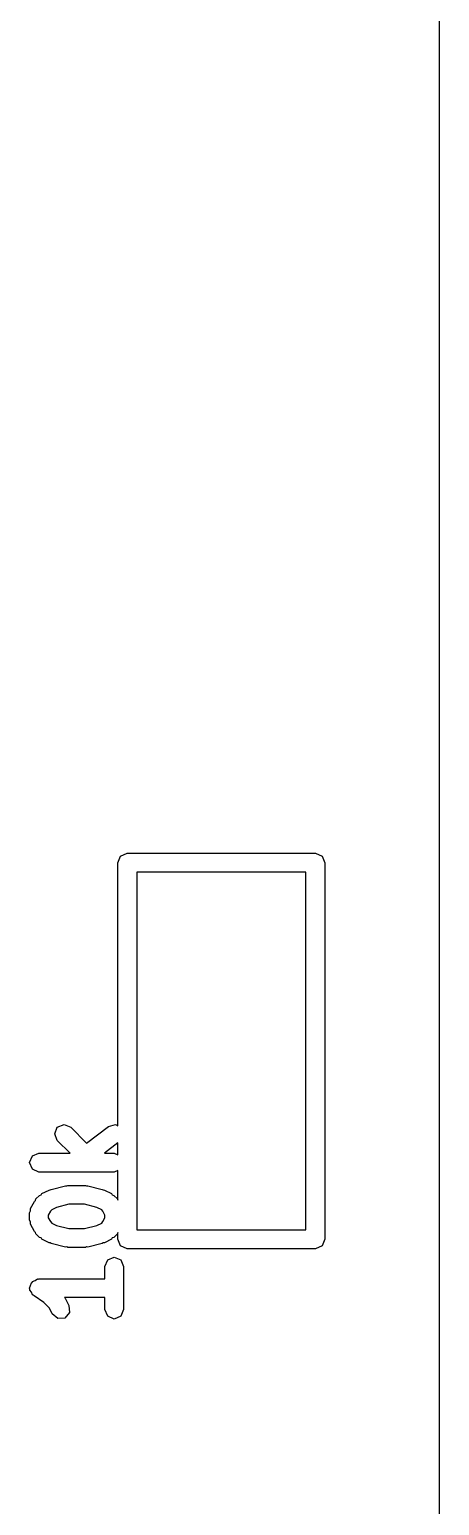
# Model space of a CAD drawing. Extents: x 97.5 to 143.9, y -109.8 to -49.
# Drawn here: x 118.04 to 119.13, y -86.957 to -83.037 of the extents above; entities that cross this region are included whole.
import ezdxf

# ---------------------------------------------------------------- set-up
doc = ezdxf.new("R2010")
doc.units = 0
doc.layers.add('BLACK', color=7, linetype='CONTINUOUS')

msp = doc.modelspace()

# ---------------------------------------------------------------- linework, layer by layer
at = {"layer": 'BLACK', "linetype": 'CONTINUOUS'}
for p, q in [((119.13, -88.87), (119.13, -71.2)), ((118.275, -85.25), (118.282, -85.2323)), ((118.282, -85.2323), (118.3, -85.225)), ((118.3, -85.225), (118.8, -85.225)), ((118.8, -85.225), (118.818, -85.2323)), ((118.818, -85.2323), (118.825, -85.25)), ((118.275, -85.949), (118.275, -85.25)), ((118.325, -85.275), (118.325, -86.225)), ((118.775, -85.275), (118.325, -85.275)), ((118.775, -86.225), (118.775, -85.275)), ((118.825, -85.25), (118.825, -86.25)), ((118.114, -85.9526), (118.132, -85.9452)), ((118.132, -85.9452), (118.15, -85.9526)), ((118.192, -85.9944), (118.25, -85.9502)), ((118.25, -85.9502), (118.269, -85.9455)), ((118.269, -85.9455), (118.275, -85.949)), ((118.107, -85.9702), (118.114, -85.9526)), ((118.114, -85.9879), (118.107, -85.9702)), ((118.148, -86.0214), (118.114, -85.9879)), ((118.15, -85.9526), (118.192, -85.9944)), ((118.04, -86.0464), (118.048, -86.0288)), ((118.048, -86.0288), (118.065, -86.0214)), ((118.065, -86.0214), (118.148, -86.0214)), ((118.275, -85.9943), (118.239, -86.0214)), ((118.239, -86.0214), (118.265, -86.0214)), ((118.265, -86.0214), (118.275, -86.0254)), ((118.275, -86.0254), (118.275, -85.9943)), ((118.048, -86.0641), (118.04, -86.0464)), ((118.065, -86.0714), (118.048, -86.0641)), ((118.275, -86.0675), (118.265, -86.0714)), ((118.275, -86.1463), (118.275, -86.0675)), ((118.208, -86.0714), (118.065, -86.0714)), ((118.098, -86.1174), (118.136, -86.1079)), ((118.136, -86.1079), (118.139, -86.1084)), ((118.139, -86.1084), (118.142, -86.1071)), ((118.142, -86.1071), (118.189, -86.1071)), ((118.189, -86.1071), (118.192, -86.1084)), ((118.192, -86.1084), (118.195, -86.1079)), ((118.195, -86.1079), (118.233, -86.1174)), ((118.265, -86.0714), (118.208, -86.0714)), ((118.208, -86.0714), (118.208, -86.0714)), ((118.208, -86.0714), (118.208, -86.0714)), ((118.053, -86.1495), (118.056, -86.1468)), ((118.056, -86.1468), (118.057, -86.143)), ((118.057, -86.143), (118.067, -86.1335)), ((118.067, -86.1335), (118.071, -86.1319)), ((118.071, -86.1319), (118.073, -86.1288)), ((118.073, -86.1288), (118.092, -86.1193)), ((118.092, -86.1193), (118.095, -86.1191)), ((118.095, -86.1191), (118.098, -86.1174)), ((118.233, -86.1174), (118.236, -86.1191)), ((118.236, -86.1191), (118.239, -86.1193)), ((118.239, -86.1193), (118.258, -86.1288)), ((118.258, -86.1288), (118.26, -86.1319)), ((118.26, -86.1319), (118.264, -86.1335)), ((118.264, -86.1335), (118.274, -86.143)), ((118.274, -86.143), (118.275, -86.1463)), ((118.04, -86.1798), (118.043, -86.1744)), ((118.04, -86.1988), (118.04, -86.1798)), ((118.043, -86.1686), (118.053, -86.1495)), ((118.043, -86.1744), (118.043, -86.1686)), ((118.096, -86.1755), (118.09, -86.1857)), ((118.09, -86.1857), (118.09, -86.1929)), ((118.099, -86.1717), (118.096, -86.1755)), ((118.112, -86.1653), (118.099, -86.1717)), ((118.145, -86.1571), (118.112, -86.1653)), ((118.186, -86.1571), (118.145, -86.1571)), ((118.219, -86.1653), (118.186, -86.1571)), ((118.232, -86.1717), (118.219, -86.1653)), ((118.235, -86.1755), (118.232, -86.1717)), ((118.24, -86.1857), (118.235, -86.1755)), ((118.24, -86.1929), (118.24, -86.1857)), ((118.043, -86.2042), (118.04, -86.1988)), ((118.043, -86.21), (118.043, -86.2042)), ((118.053, -86.229), (118.043, -86.21)), ((118.09, -86.1929), (118.096, -86.203)), ((118.096, -86.203), (118.099, -86.2068)), ((118.099, -86.2068), (118.112, -86.2133)), ((118.112, -86.2133), (118.145, -86.2214)), ((118.145, -86.2214), (118.186, -86.2214)), ((118.186, -86.2214), (118.219, -86.2133)), ((118.219, -86.2133), (118.232, -86.2068)), ((118.232, -86.2068), (118.235, -86.203)), ((118.235, -86.203), (118.24, -86.1929)), ((118.325, -86.225), (118.775, -86.225)), ((118.056, -86.2317), (118.053, -86.229)), ((118.057, -86.2355), (118.056, -86.2317)), ((118.067, -86.2451), (118.057, -86.2355)), ((118.071, -86.2466), (118.067, -86.2451)), ((118.073, -86.2497), (118.071, -86.2466)), ((118.092, -86.2593), (118.073, -86.2497)), ((118.095, -86.2595), (118.092, -86.2593)), ((118.098, -86.2612), (118.095, -86.2595)), ((118.136, -86.2707), (118.098, -86.2612)), ((118.233, -86.2612), (118.195, -86.2707)), ((118.236, -86.2595), (118.233, -86.2612)), ((118.239, -86.2593), (118.236, -86.2595)), ((118.258, -86.2497), (118.239, -86.2593)), ((118.26, -86.2466), (118.258, -86.2497)), ((118.264, -86.2451), (118.26, -86.2466)), ((118.274, -86.2355), (118.264, -86.2451)), ((118.275, -86.2322), (118.274, -86.2355)), ((118.275, -86.25), (118.275, -86.2322)), ((118.282, -86.2677), (118.275, -86.25)), ((118.825, -86.25), (118.818, -86.2677)), ((118.139, -86.2702), (118.136, -86.2707)), ((118.142, -86.2714), (118.139, -86.2702)), ((118.189, -86.2714), (118.142, -86.2714)), ((118.192, -86.2702), (118.189, -86.2714)), ((118.195, -86.2707), (118.192, -86.2702)), ((118.24, -86.3226), (118.248, -86.3049)), ((118.248, -86.3049), (118.265, -86.2976)), ((118.265, -86.2976), (118.283, -86.3049)), ((118.3, -86.275), (118.282, -86.2677)), ((118.283, -86.3049), (118.29, -86.3226)), ((118.8, -86.275), (118.3, -86.275)), ((118.818, -86.2677), (118.8, -86.275)), ((118.24, -86.3548), (118.24, -86.3226)), ((118.29, -86.3226), (118.29, -86.4369)), ((118.04, -86.3798), (118.043, -86.373)), ((118.041, -86.3821), (118.04, -86.3798)), ((118.041, -86.3847), (118.041, -86.3821)), ((118.043, -86.373), (118.045, -86.3659)), ((118.045, -86.3659), (118.047, -86.3645)), ((118.047, -86.3645), (118.048, -86.3621)), ((118.048, -86.3621), (118.055, -86.3593)), ((118.055, -86.3593), (118.061, -86.3552)), ((118.061, -86.3552), (118.063, -86.3557)), ((118.063, -86.3557), (118.065, -86.3548)), ((118.065, -86.3548), (118.24, -86.3548)), ((118.045, -86.3907), (118.041, -86.3847)), ((118.048, -86.3974), (118.045, -86.3907)), ((118.05, -86.3984), (118.048, -86.3974)), ((118.052, -86.4006), (118.05, -86.3984)), ((118.078, -86.4182), (118.052, -86.4006)), ((118.093, -86.4327), (118.078, -86.4182)), ((118.24, -86.4048), (118.133, -86.4048)), ((118.133, -86.4048), (118.135, -86.4067)), ((118.135, -86.4067), (118.145, -86.4257)), ((118.24, -86.4369), (118.24, -86.4048)), ((118.1, -86.4481), (118.093, -86.4327)), ((118.115, -86.4606), (118.1, -86.4481)), ((118.134, -86.4593), (118.115, -86.4606)), ((118.146, -86.4448), (118.134, -86.4593)), ((118.145, -86.4257), (118.146, -86.4448)), ((118.248, -86.4546), (118.24, -86.4369)), ((118.265, -86.4619), (118.248, -86.4546)), ((118.283, -86.4546), (118.265, -86.4619)), ((118.29, -86.4369), (118.283, -86.4546))]:
    msp.add_line(p, q, dxfattribs=at)

doc.saveas('drawing.dxf')
